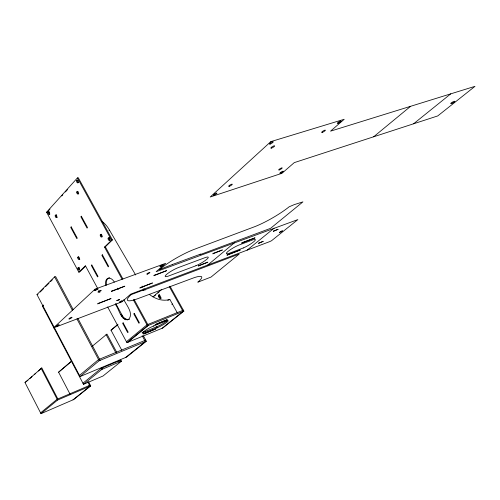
<?xml version="1.0" encoding="UTF-8"?>
<svg xmlns="http://www.w3.org/2000/svg" width="500" height="500" viewBox="0 0 500 500"><rect width="100%" height="100%" fill="white"/><g stroke="black" fill="none" stroke-linecap="round" stroke-linejoin="round"><path stroke-width="0.75" d="M85.681 266.012L79.644 271.906L78.838 272.188L46.6 212.213L77.419 177.925L78.25 177.688L112.413 239.913L105.337 246.819L104.519 247.1L122.088 279.256M49.975 209.112L47.406 211.969L46.6 212.213M61.8 195.969L62.825 194.825M65.4 191.969L67.456 189.681M143.481 335.994L146.331 341.231L126.6 357.069L80.069 376.556L36.987 294.587L54.6 276.887L55.613 276.537L73.194 309.587M40.188 292.019L43.494 288.7M45.694 286.494L49 283.175M50.656 281.512L52.306 279.856M109.012 230.637L109.506 230.15A23.169 17.775 44.7 0 0 101.831 221.15M82.944 383.212L101.169 368.356L120.9 360.081L121.487 361.175L102.987 376.025L83.513 384.294L42.425 306.1L43.513 305.031M78.838 272.188L85.419 265.756L98.025 289.106M104.519 247.1L111.587 240.188L112.413 239.913M115.281 304.413C119.194 308.519 120.45 321.044 128.425 319.575C134.238 313.612 126.194 305.05 123.837 299.594M88.531 381.75L90.706 385.881L73.681 399.55L40.981 413.675L25 382.525L41.794 367.95L57.856 398.95M28 380.194L25 382.525M29.725 378.663L32.025 376.625M34.319 374.581L35.469 373.562M38.344 371.012L41.794 367.95M70.088 394.244L58.594 372.2L71.612 361.006M71.706 361.238L58.594 372.2M92.069 346.394L106.956 334.081L116.862 352.556M121.831 350.319L111 330.188L117.994 324.206M117.762 324.831L111 330.188M152.994 296.837L161.744 289.375M154.344 296.05L155.512 295.05M157.844 293.062L159.012 292.069M207.812 265.006L234.369 242.831M169.288 299.812L169.819 299.369L177.338 312.919M79.475 375.425L98.556 359.581L145.719 340.106M80.069 376.556L99.175 360.737L146.331 341.231M373.644 136.788L410.619 106.3M126.431 341.731L146.981 324.819L183.344 310.169M171.85 304.438L172.387 303.994M40.575 412.881L57.144 399.25L89.612 385.381L88.4 386.356M107.662 306.962L126.944 342.669L147.506 325.775L183.863 311.106L170.025 286.225M127.737 342.344L148.319 325.45L134.113 299.469M40.981 413.675L57.562 400.056L90.706 385.881M247.113 250.156L274.125 228.162M83.513 384.294L101.756 369.462L121.487 361.175M413.575 123.794L450.75 93.85M118.781 361.431L119.975 360.469M125.669 357.456L145.387 341.619L142.162 335.694M73.006 399.837L90.025 386.169L87.806 381.95M162.087 328.281L183.094 311.413L169.25 286.525M183.863 311.106L162.85 327.969L126.944 342.669M142.056 332.306A8.094 1.188 -28.7 0 0 145.113 331.531L157.725 326.381A8.031 1.169 -28.8 0 0 167.594 320.131M153.837 325.919L153.519 326.037A8.094 1.181 -28.7 0 0 143.613 331.675A8.094 1.181 -28.7 0 0 145.619 332.469L157.231 327.725L156.719 326.8M153.488 326.062L165.675 321.119A8.031 1.163 -28.8 0 1 167.131 322.056A8.031 1.163 -28.8 0 1 158.231 327.306L156.675 327.956L156.1 327.05M124.431 319.137L125.237 318.825L128.006 319.637L129.231 319.262L128.425 319.575M125.844 319.806L126.644 319.494M127.206 319.956L128.006 319.637M123.062 318L123.869 317.688L125.237 318.825M121.331 315.562L122.137 315.25M121.838 316.469L122.638 316.156L123.869 317.688M159.25 297.806A1.325 0.825 68.7 0 0 160.538 298.394A1.325 0.825 68.7 0 0 160.556 296.7L159.925 295.556A1.325 0.825 68.7 0 0 158.644 294.962A1.325 0.825 68.7 0 0 158.619 296.663L159.25 297.806L160.019 297.506A1.325 0.825 68.6 0 0 161.306 298.1M120.825 314.65L121.631 314.337L122.638 316.156M158.619 296.663L159.388 296.363A1.325 0.825 68.7 0 1 159.412 294.669M42.425 306.1L43.369 305.75M36.987 294.587L37.981 294.231M169.819 299.369L168.256 299.837A23.975 18.106 48.9 0 1 149.644 294.575M167.725 300.281L168.769 299.969M109.506 230.15L135.644 274.975M159.388 296.363L160.019 297.506M77.419 177.925L111.587 240.188M105.337 246.819L122.9 278.956M133.3 299.781L147.506 325.775M145.113 331.531L145.619 332.469M117.613 288.163L118.344 289.506M115.719 303.425L121.631 314.337M98.769 290.475L99.881 292.538M106.025 334.45L115.938 352.938M77.95 318.538L100.175 360.325M54.6 276.887L72.55 310.656M76.944 318.925L99.175 360.737M102.119 367.956L102.706 369.062M101.169 368.356L101.756 369.462M114.312 282.106L114.113 281.719A8.088 4.831 69.9 0 0 107.825 278.356A8.088 4.831 69.9 0 0 105.688 285.5M41.081 368.237L57.562 400.056M145.081 290.194A23.975 18.106 48.9 0 1 143.894 288.706M142.8 287.156A23.975 18.106 48.9 0 1 142.125 286.094M79.831 259.206A1.381 0.806 71.2 0 1 78.775 258.4A1.381 0.806 71.2 0 1 78.7 256.831M79.662 269.794A1.375 0.8 70.8 0 1 78.763 268.519A1.375 0.8 70.8 0 1 79.094 267.238M57.263 217.331A1.369 0.794 72.7 0 1 56.1 216.269A1.369 0.794 72.7 0 1 56.45 214.725M49.8 214.244A1.356 0.781 72.9 0 1 48.906 213.056A1.356 0.781 72.9 0 1 49.162 211.706M110.344 240.169A1.431 0.869 71.4 0 1 109.119 239.3A1.431 0.869 71.4 0 1 109.194 237.594M102.225 236.8A1.425 0.856 71.6 0 1 101.175 235.738A1.425 0.856 71.6 0 1 101.312 234.213M78.769 193.831A1.412 0.844 73.3 0 1 77.725 192.887A1.412 0.844 73.3 0 1 77.781 191.312M78.713 182.638A1.412 0.85 73.7 0 1 77.556 181.719A1.412 0.85 73.7 0 1 77.694 180.044M106.494 285.206A8.081 4.838 69.9 0 1 109.644 277.812M279.394 232.419C284.069 231.456 283.625 229.125 279.394 232.419M119.612 302.081C122.719 302.013 123.744 298.888 119.612 302.081M116.8 300.663C119.113 301.094 121.581 297.337 116.8 300.663M71.194 226.887L70.731 227.375L76.819 238.625L77.287 238.144L71.194 226.887M81.337 216.219L80.856 216.719L87.062 228.106L87.544 227.613L81.337 216.219M91.825 265L91.344 265.462L97.537 276.906L98.025 276.45L91.825 265M102.356 254.788L101.862 255.269L108.175 266.856L108.675 266.381L102.356 254.788M95.087 289.144L53.475 327.906L121.981 301.819L130.681 294.156L269.562 241.675L271.488 240.769L297.875 219.587L156.144 271.712L165.662 263.325L95.087 289.144M270.837 141.619L210.206 197.006L281.962 173.3L294.262 162.625L437.75 115.925L475 86.325L330.55 131.144L344.212 119.288L270.837 141.619M98.275 303.35L97.656 303.906L111.056 298.544L98.275 303.35M111.919 290.963L111.275 291.544L124.819 286.175L111.919 290.963M140.444 287.5L139.806 288.056L152.525 282.956L140.444 287.5M154.469 275.169L153.812 275.75L166.656 270.644L154.469 275.169M143.287 290.044L142.662 290.587L239.219 254.044L211.062 277.05L197.781 282.194L198.869 281.25A27.113 4.4 -29 0 0 191.938 278.5L138.512 298.4A27.9 4.875 -28.9 0 1 131.225 294.606L143.287 290.044M172.5 264.456L159.544 269.569A28.963 5.244 -29.2 0 1 195.538 248.863L253.25 227.231A30.45 5.425 -30 0 0 287.556 208.056L289.137 206.806L294.256 204.625L302.938 201.875L270.562 228.337L200.05 254.644L200.738 254.056L172.5 264.456M123.144 322.85L122.638 323.281L127.681 332.612L128.194 332.188L123.144 322.85M134.275 313.369L133.756 313.812L138.9 323.256L139.425 322.819L134.275 313.369M198.969 265.5L198.306 266.056L207.844 262.162L198.969 265.5M213.456 253.281L212.775 253.856L222.4 249.963L213.456 253.281M227.613 254.731L226.944 255.281L240.269 249.975L227.613 254.731M242.3 242.575L241.606 243.15L255.031 237.85L242.3 242.575M144.162 333.663L143.644 334.081L155.725 328.944L144.162 333.663M155.55 324.381L155.013 324.819L167.194 319.669L155.55 324.381M259.144 242.881L258.469 243.425L263.256 241.331L259.144 242.881M274.025 230.806L273.325 231.375L278.156 229.269L274.025 230.806M243.3 247.963L229.494 253.175A9.444 1.587 -29.6 0 1 228.056 251.4A9.444 1.587 -29.6 0 1 239.675 244.75L252.969 239.819A9.369 1.556 -29.7 0 1 253.812 241.694A9.369 1.556 -29.7 0 1 243.3 247.963M195.938 265.744L167.85 276.281A9.825 1.737 -29.1 0 1 166.844 274.206A9.825 1.737 -29.1 0 1 178 267.706L205.656 257.419A9.663 1.675 -29.3 0 1 206.762 259.319A9.663 1.675 -29.3 0 1 195.938 265.744M452.094 103.206L451.075 103.525A1.825 0.312 -31.7 0 1 451.244 102.912A1.825 0.312 -31.7 0 1 453.438 101.644L454.456 101.325A1.819 0.312 -31.7 0 1 454.288 101.944A1.819 0.312 -31.7 0 1 452.094 103.206M338.288 123.181A2.169 0.45 -31.3 0 0 341.05 121.125A2.169 0.45 -31.3 0 0 338.206 122.312A2.169 0.45 -31.3 0 0 338.288 123.181M322.625 132.262A2.156 0.45 -31.1 0 0 325.356 130.225A2.156 0.45 -31.1 0 0 322.5 131.425A2.156 0.45 -31.1 0 0 322.625 132.262M279.538 169.85A2.044 0.419 -30.5 0 0 282.2 167.95A2.044 0.419 -30.5 0 0 279.55 169.013A2.044 0.419 -30.5 0 0 279.538 169.85M280.531 173.219A2.019 0.406 -30.5 0 0 283.331 171.35A2.019 0.406 -30.5 0 0 280.919 172.2A2.019 0.406 -30.5 0 0 280.531 173.219M229.619 186.181A2.106 0.45 -30.1 0 0 232.275 184.244A2.106 0.45 -30.1 0 0 229.419 185.4A2.106 0.45 -30.1 0 0 229.619 186.181M214.156 195.125A2.1 0.45 -29.9 0 0 216.938 193.188A2.1 0.45 -29.9 0 0 214.219 194.2A2.1 0.45 -29.9 0 0 214.156 195.125M271.562 148.075A2.225 0.494 -30.7 0 0 274.637 145.981A2.225 0.494 -30.7 0 0 271.962 146.881A2.225 0.494 -30.7 0 0 271.562 148.075M270.344 143.981A2.263 0.506 -30.8 0 0 273.263 141.838A2.263 0.506 -30.8 0 0 270.3 142.994A2.263 0.506 -30.8 0 0 270.344 143.981M69.575 318.894A1.787 0.331 -28.1 0 0 72.025 317.35A1.787 0.331 -28.1 0 0 69.725 318.175A1.787 0.331 -28.1 0 0 69.575 318.894M56.606 326.331A1.787 0.325 -28 0 0 59.156 324.794A1.787 0.325 -28 0 0 56.988 325.506A1.787 0.325 -28 0 0 56.606 326.331M160.562 266.537A1.806 0.338 -29 0 0 163.038 264.938A1.806 0.338 -29 0 0 160.769 265.763A1.806 0.338 -29 0 0 160.562 266.537M147.469 274.075A1.8 0.338 -28.9 0 0 149.931 272.481A1.8 0.338 -28.9 0 0 147.644 273.325A1.8 0.338 -28.9 0 0 147.469 274.075M98.8 292.006A1.863 0.356 -28.4 0 0 101.213 290.394A1.863 0.356 -28.4 0 0 98.694 291.369A1.863 0.356 -28.4 0 0 98.8 292.006M95.225 290.494A1.887 0.369 -28.4 0 0 97.85 288.844A1.887 0.369 -28.4 0 0 95.481 289.65A1.887 0.369 -28.4 0 0 95.225 290.494M108.131 238.356A1.431 0.869 71.4 0 0 109.294 240.481A1.431 0.869 71.4 0 0 109.706 238.444A1.431 0.869 71.4 0 0 108.131 238.356M100.256 234.969A1.425 0.856 71.6 0 0 101.406 237.075A1.425 0.856 71.6 0 0 101.806 235.05A1.425 0.856 71.6 0 0 100.256 234.969M77.744 257.65A1.381 0.806 71.2 0 0 79.025 259.481A1.381 0.806 71.2 0 0 79.119 257.35A1.381 0.806 71.2 0 0 77.744 257.65M77.925 268.137A1.375 0.8 70.8 0 0 79.081 270.125A1.375 0.8 70.8 0 0 79.362 268.137A1.375 0.8 70.8 0 0 77.925 268.137M55.225 215.525A1.369 0.794 72.7 0 0 56.244 217.6A1.369 0.794 72.7 0 0 56.669 215.712A1.369 0.794 72.7 0 0 55.225 215.525M48.031 212.631A1.356 0.781 72.9 0 0 49.206 214.506A1.356 0.781 72.9 0 0 49.381 212.438A1.356 0.781 72.9 0 0 48.031 212.631M76.756 192.087A1.412 0.844 73.3 0 0 77.944 194.081A1.412 0.844 73.3 0 0 78.225 191.962A1.412 0.844 73.3 0 0 76.756 192.087M76.612 180.75A1.419 0.85 73.7 0 0 77.663 182.9A1.419 0.85 73.7 0 0 78.144 180.919A1.419 0.85 73.7 0 0 76.612 180.75"/></g></svg>
